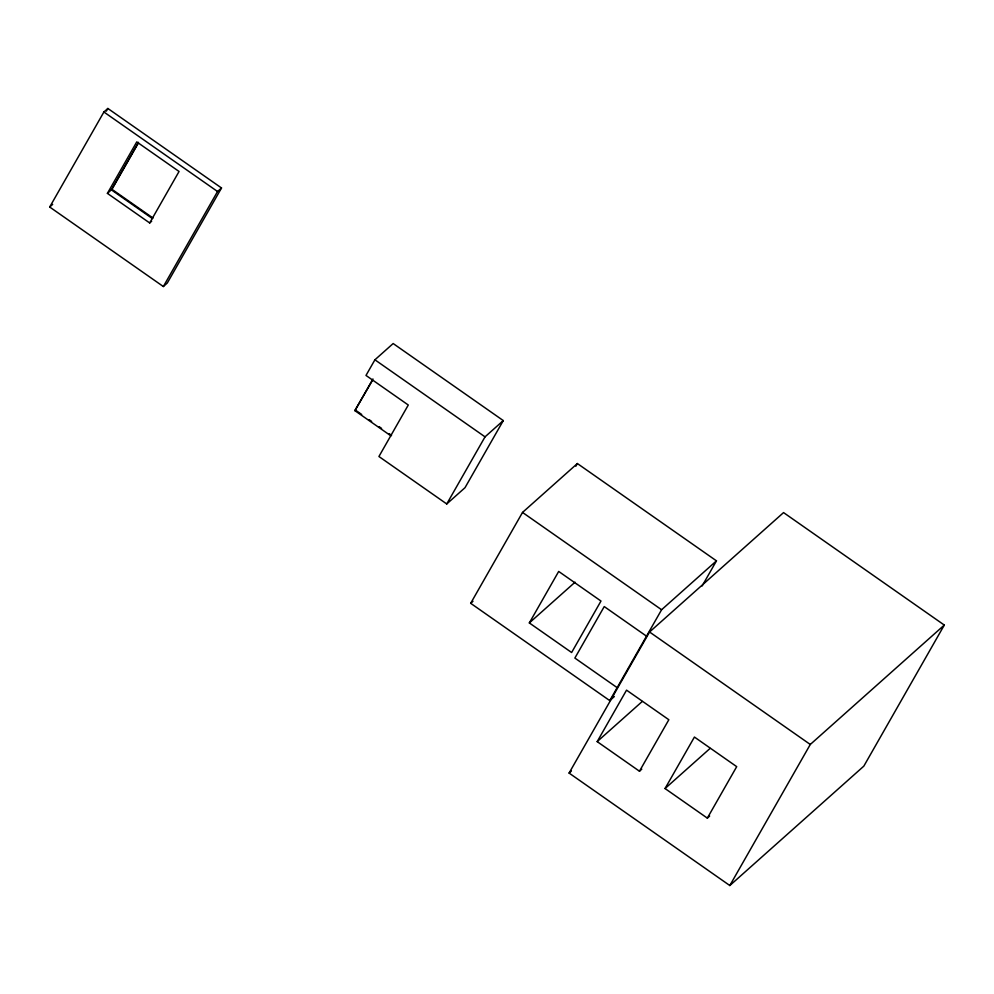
<?xml version="1.0" encoding="UTF-8"?>
<svg xmlns="http://www.w3.org/2000/svg" width="994" height="994" viewBox="0 0 994 994"><rect width="100%" height="100%" fill="white"/><g stroke="black" fill="none" stroke-linecap="round" stroke-linejoin="round"><path stroke-width="1.49" d="M49.7 207.025L103.898 111.999L107.861 108.47L221.513 187.978L167.303 283.004L163.351 286.533L49.7 207.025L52.67 204.379M106.333 111.142L107.861 108.47M107.402 193.37L136.762 141.893L179.057 171.477L149.696 222.967L107.402 193.37L111.949 189.32L138.303 143.124M138.464 142.328L111.365 189.842L152.405 218.568M163.351 286.533L217.549 191.507L221.513 187.978M374.912 359.803L365.991 375.434L408.286 405.018L378.925 456.507L446.753 503.958L465.006 487.694L503.287 420.586L393.164 343.539L374.912 359.803L485.035 436.851L503.287 420.586M390.953 435.881L354.883 410.646L372.961 378.962M354.883 410.646L372.042 381.087M446.753 503.958L485.035 436.851M614.342 696.545L609.769 700.621L470.684 603.308L522.521 512.432L577.377 463.539L716.463 560.852L702.149 585.963M575.861 466.223L577.377 463.539M529.33 622.927L558.69 571.438L600.985 601.035L571.625 652.511L529.33 622.927L575.054 582.186M609.769 700.621L661.594 609.744L716.463 560.852M569.09 773.071L649.554 631.998L783.558 512.593L944.3 625.064L863.836 766.125L729.82 885.53L569.09 773.071L571.401 771.009M597.183 741.623L626.543 690.147L668.838 719.731L639.465 771.22L597.183 741.623L642.236 701.478M665.048 788.54L694.421 737.051L736.703 766.647L707.343 818.124L665.048 788.54L710.101 748.395M729.82 885.53L810.284 744.469L944.3 625.064M149.696 222.967L151.672 221.202M470.684 603.308L472.97 601.271M639.465 771.22L641.776 769.157M707.343 818.124L709.654 816.074M103.898 111.999L217.549 191.507M111.949 189.32L153.001 218.034M522.521 512.432L661.594 609.744M355.479 410.124L361.692 414.473M369.159 419.692L371.644 421.431M379.112 426.662L381.597 428.402M389.064 433.62L391.549 435.36M649.554 631.998L810.284 744.469M646.522 636.172L604.24 606.576L574.867 658.065L617.162 687.649"/></g></svg>
